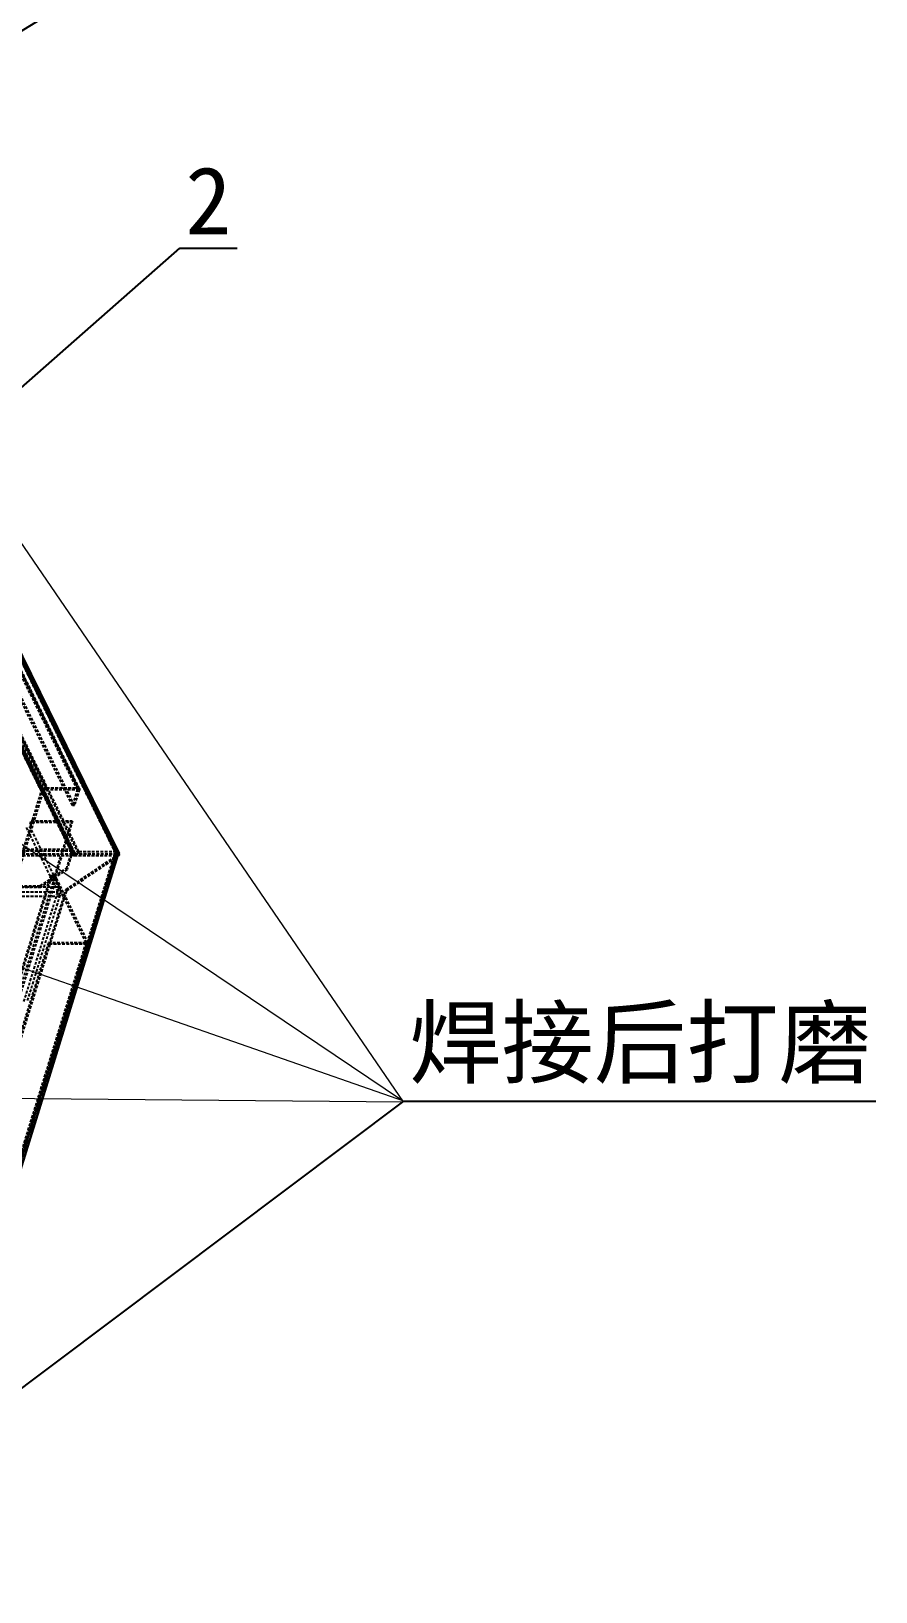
# Model space of a CAD drawing. Header units: millimetres. Extents: x 13106 to 40242, y 18888 to 28426.
# Drawn here: x 23074 to 23448, y 26786 to 27478 of the extents above; entities that cross this region are included whole.
import ezdxf
from ezdxf import colors
from ezdxf.entities.mleader import LeaderData, LeaderLine
from ezdxf.math import Vec2, Vec3

# ---------------------------------------------------------------- set-up
doc = ezdxf.new("R2010")
doc.units = ezdxf.units.MM
doc.linetypes.add('HIDDEN', pattern=[1.905, 1.27, -0.635])
doc.layers.add('DEFAULT_2', color=8, linetype='HIDDEN')
doc.layers.add('dim', color=2, linetype='Continuous', lineweight=9)

msp = doc.modelspace()

# ---------------------------------------------------------------- linework, layer by layer
at = {"color": 3, "linetype": 'Continuous'}
for p, q in [((22935.849, 27474.059), (23112.774, 27113.525)), ((22935.896, 27473.178), (23112.82, 27112.644)), ((23112.21, 27113.888), (23011.026, 26786.457)), ((23112.126, 27112.803), (23011.248, 26786.36))]:
    msp.add_line(p, q, dxfattribs=at)
at = {"color": 7, "linetype": 'Continuous'}
msp.add_line((23112.82, 27112.644), (23112.077, 27112.644), dxfattribs=at)
at = {"color": 3, "linetype": 'Continuous'}
for points, knots in [([(23112.21, 27113.888), (23112.223, 27113.796), (23112.254, 27113.433), (23112.207, 27113.063), (23112.126, 27112.803)], [0, 0, 0, 0, 0.2543675, 1, 1, 1, 1]), ([(23112.82, 27112.644), (23112.866, 27112.792), (23112.912, 27113.096), (23112.837, 27113.396), (23112.774, 27113.525)], [0, 0, 0, 0, 0.5174137, 1, 1, 1, 1])]:
    msp.add_open_spline(points, degree=3, knots=knots, dxfattribs=at)
at = {"layer": 'DEFAULT_2', "color": 8, "linetype": 'HIDDEN'}
for p, q in [((23092.25, 27113.44), (22915.326, 27473.974)), ((23092.271, 27113.506), (22915.346, 27474.04)), ((23092.513, 27114.289), (22915.588, 27474.823)), ((23093.172, 27113.433), (22916.254, 27473.96)), ((23093.182, 27113.428), (22916.258, 27473.961)), ((23093.192, 27113.506), (22916.306, 27473.961)), ((23093.168, 27113.947), (22916.499, 27473.961)), ((22917.717, 27473.961), (23094.641, 27113.428)), ((22917.959, 27474.745), (23094.883, 27114.211)), ((23080.674, 27142.707), (22919.612, 27470.917)), ((23094.225, 27141.923), (22933.163, 27470.133)), ((23094.242, 27141.915), (22933.18, 27470.125)), ((23094.467, 27142.707), (22933.405, 27470.917)), ((23095.139, 27142.355), (22934.077, 27470.565)), ((22934.296, 27473.961), (23111.22, 27113.428)), ((22934.538, 27474.745), (23111.462, 27114.211)), ((22934.952, 27473.619), (23111.876, 27113.085)), ((23112.141, 27113.428), (22935.217, 27473.961)), ((23111.899, 27112.644), (22935.536, 27472.035)), ((23078.348, 27141.14), (22917.286, 27469.35)), ((23092.274, 27112.993), (22917.339, 27469.473)), ((23092.94, 27112.644), (22917.605, 27469.94)), ((23079.269, 27141.14), (22921.189, 27463.273)), ((23080.432, 27141.923), (22922.352, 27464.057)), ((23094.242, 27141.904), (22933.18, 27470.114)), ((23095.163, 27141.904), (22934.101, 27470.114)), ((23092.07, 27134.873), (22931.008, 27463.083)), ((23092.991, 27134.873), (22931.929, 27463.083)), ((22981.037, 26826.242), (23078.348, 27141.14)), ((22981.959, 26826.242), (23079.269, 27141.14)), ((23078.348, 27141.14), (23079.269, 27141.14)), ((23080.674, 27142.707), (23080.432, 27141.923)), ((23080.432, 27141.923), (23094.225, 27141.923)), ((23080.674, 27142.707), (23094.467, 27142.707)), ((23094.242, 27141.904), (23092.07, 27134.873)), ((23095.163, 27141.904), (23092.991, 27134.873)), ((23094.467, 27142.707), (23094.225, 27141.923)), ((23095.163, 27141.904), (23094.242, 27141.904)), ((23092.991, 27134.873), (23092.07, 27134.873)), ((23071.582, 27125.087), (23086.529, 27094.628)), ((23086.34, 27098.843), (23073.223, 27125.572)), ((23073.361, 27126.492), (23073.845, 27128.058)), ((23073.666, 27125.87), (23074.15, 27127.437)), ((23073.845, 27128.058), (23091.806, 27128.058)), ((23073.845, 27128.058), (23074.15, 27127.437)), ((23074.15, 27127.437), (23092.111, 27127.437)), ((23084.302, 27103.775), (23091.806, 27128.058)), ((23084.607, 27103.154), (23092.111, 27127.437)), ((23091.806, 27128.058), (23092.111, 27127.437)), ((22719.183, 27114.749), (23091.292, 27114.749)), ((22719.246, 27113.344), (23091.355, 27113.344)), ((22719.426, 27115.533), (23091.534, 27115.533)), ((22719.551, 27112.723), (23091.66, 27112.723)), ((23110.189, 27111.699), (23009.974, 26787.402)), ((23111.289, 27113.888), (23010.105, 26786.457)), ((23110.494, 27111.078), (23010.279, 26786.78)), ((23111.171, 27113.099), (23010.292, 26786.655)), ((23089.253, 27097.599), (23110.189, 27111.699)), ((23091.355, 27113.344), (23089.419, 27107.078)), ((23089.558, 27096.978), (23110.494, 27111.078)), ((23091.66, 27112.723), (23089.724, 27106.456)), ((23091.534, 27115.533), (23091.292, 27114.749)), ((23091.292, 27114.749), (23091.902, 27113.506)), ((23091.66, 27112.723), (23091.355, 27113.344)), ((23091.685, 27112.809), (23091.368, 27113.388)), ((23091.534, 27115.533), (23092.144, 27114.289)), ((23092.144, 27114.289), (23091.902, 27113.506)), ((23091.902, 27113.506), (23093.192, 27113.506)), ((23092.144, 27114.289), (23092.513, 27114.289)), ((23092.513, 27114.289), (23092.25, 27113.44)), ((23093.171, 27113.44), (23092.25, 27113.44)), ((23093.182, 27113.428), (23092.94, 27112.644)), ((23092.94, 27112.644), (23112.077, 27112.644)), ((23093.192, 27113.506), (23093.171, 27113.44)), ((23093.182, 27113.428), (23112.141, 27113.428)), ((23094.883, 27114.211), (23094.641, 27113.428)), ((23111.462, 27114.211), (23094.883, 27114.211)), ((23110.494, 27111.078), (23110.189, 27111.699)), ((23110.609, 27111.133), (23110.255, 27111.754)), ((23111.462, 27114.211), (23111.22, 27113.428)), ((23112.21, 27113.888), (23111.289, 27113.888)), ((23112.141, 27113.428), (23111.899, 27112.644)), ((23082.46, 27103.775), (23005.725, 26855.461)), ((23077.787, 27099.244), (23089.419, 27107.078)), ((23089.724, 27106.456), (23078.092, 27098.623)), ((23082.46, 27103.775), (23084.302, 27103.775)), ((23082.46, 27103.775), (23082.765, 27103.154)), ((23084.302, 27103.775), (23084.607, 27103.154)), ((23089.419, 27107.078), (23089.724, 27106.456)), ((22713.31, 27098.843), (23086.34, 27098.843)), ((22724.1, 27099.244), (23077.787, 27099.244)), ((22724.405, 27098.623), (23078.092, 27098.623)), ((22998.057, 26800.88), (23089.558, 27096.978)), ((23082.765, 27103.154), (23006.03, 26854.839)), ((23083.991, 27102.532), (23007.256, 26854.217)), ((23084.912, 27102.532), (23008.177, 26854.217)), ((23070.606, 27047.926), (23086.34, 27098.843)), ((23077.787, 27099.244), (23078.092, 27098.623)), ((23081.749, 27073.316), (23089.253, 27097.599)), ((23082.765, 27103.154), (23084.607, 27103.154)), ((23084.876, 27102.599), (23083.973, 27102.566)), ((23084.912, 27102.532), (23083.991, 27102.532)), ((23083.991, 27102.532), (23098.015, 27073.953)), ((23084.912, 27102.532), (23098.936, 27073.953)), ((23089.558, 27096.978), (23089.253, 27097.599)), ((22713.499, 27094.628), (23086.529, 27094.628)), ((22829.681, 27096.493), (23085.614, 27096.493)), ((23072.247, 27048.412), (23086.529, 27094.628)), ((23081.444, 27073.938), (23004.709, 26825.623)), ((23081.749, 27073.316), (23005.014, 26825.002)), ((23098, 27073.938), (23021.265, 26825.623)), ((23098.015, 27073.953), (23021.281, 26825.631)), ((23098.305, 27073.316), (23021.57, 26825.002)), ((23098.936, 27073.953), (23022.201, 26825.639)), ((23098.971, 27073.651), (23022.236, 26825.336)), ((23098, 27073.938), (23081.444, 27073.938)), ((23081.749, 27073.316), (23081.444, 27073.938)), ((23098.305, 27073.316), (23081.749, 27073.316)), ((23098.305, 27073.316), (23098, 27073.938)), ((23098.936, 27073.953), (23098.015, 27073.953))]:
    msp.add_line(p, q, dxfattribs=at)
for centre, radius, start, end in [((23089.936, 27113.783), 1.485, 342.841491, 344.581431), ((23088.822, 27113.599), 2.971, 342.841491, 344.581431), ((23107.885, 27114.54), 3.657, 309.050704, 310.385773), ((23108.814, 27114.7), 3.993, 294.877808, 296.703533), ((23083.445, 27102.264), 0.608, 26.167627, 29.76604), ((23083.82, 27101.995), 1.217, 26.167627, 29.76604)]:
    msp.add_arc(centre, radius, start, end, dxfattribs=at)
for points, knots in [([(23078.348, 27141.14), (23078.488, 27141.591), (23079.023, 27142.192), (23079.91, 27142.617), (23080.424, 27142.707), (23080.674, 27142.707)], [0, 0, 0, 0, 0.4803696, 0.7451077, 1, 1, 1, 1]), ([(23079.269, 27141.14), (23079.339, 27141.365), (23079.689, 27141.762), (23080.18, 27141.923), (23080.432, 27141.923)], [0, 0, 0, 0, 0.4830182, 1, 1, 1, 1]), ([(23094.241, 27141.916), (23094.242, 27141.914), (23094.243, 27141.91), (23094.243, 27141.906), (23094.242, 27141.904)], [0, 0, 0, 0, 0.4869447, 1, 1, 1, 1]), ([(23094.467, 27142.707), (23094.608, 27142.707), (23094.879, 27142.659), (23095.086, 27142.465), (23095.139, 27142.355)], [0, 0, 0, 0, 0.5363588, 1, 1, 1, 1]), ([(23095.139, 27142.355), (23095.172, 27142.289), (23095.21, 27142.135), (23095.187, 27141.98), (23095.163, 27141.904)], [0, 0, 0, 0, 0.4825642, 1, 1, 1, 1]), ([(23091.292, 27114.749), (23091.336, 27114.659), (23091.401, 27114.446), (23091.458, 27113.988), (23091.432, 27113.62), (23091.368, 27113.388)], [0, 0, 0, 0, 0.2177835, 0.4776752, 1, 1, 1, 1]), ([(23091.534, 27115.533), (23091.623, 27115.352), (23091.753, 27114.926), (23091.839, 27114.238), (23091.826, 27113.513), (23091.747, 27113.033), (23091.685, 27112.809)], [0, 0, 0, 0, 0.2174344, 0.4769095, 0.7486085, 1, 1, 1, 1]), ([(23092.25, 27113.44), (23092.227, 27113.365), (23092.204, 27113.211), (23092.242, 27113.059), (23092.274, 27112.993)], [0, 0, 0, 0, 0.5174137, 1, 1, 1, 1]), ([(23092.274, 27112.993), (23092.327, 27112.884), (23092.532, 27112.692), (23092.8, 27112.644), (23092.94, 27112.644)], [0, 0, 0, 0, 0.463657, 1, 1, 1, 1]), ([(23092.513, 27114.289), (23092.65, 27114.289), (23092.914, 27114.243), (23093.116, 27114.053), (23093.168, 27113.946)], [0, 0, 0, 0, 0.5363588, 1, 1, 1, 1]), ([(23093.168, 27113.946), (23093.2, 27113.882), (23093.237, 27113.732), (23093.215, 27113.58), (23093.192, 27113.506)], [0, 0, 0, 0, 0.4825642, 1, 1, 1, 1]), ([(23093.171, 27113.44), (23093.171, 27113.439), (23093.17, 27113.435), (23093.171, 27113.432), (23093.172, 27113.431)], [0, 0, 0, 0, 0.5197064, 1, 1, 1, 1]), ([(23093.172, 27113.431), (23093.173, 27113.43), (23093.176, 27113.429), (23093.179, 27113.43), (23093.18, 27113.431)], [0, 0, 0, 0, 0.386953, 1, 1, 1, 1]), ([(23111.171, 27113.099), (23111.09, 27112.836), (23110.842, 27112.336), (23110.463, 27111.931), (23110.255, 27111.754)], [0, 0, 0, 0, 0.5008641, 1, 1, 1, 1]), ([(23112.126, 27112.803), (23112.016, 27112.446), (23111.604, 27111.762), (23110.96, 27111.31), (23110.609, 27111.133)], [0, 0, 0, 0, 0.4873773, 1, 1, 1, 1]), ([(23111.543, 27113.372), (23111.519, 27113.382), (23111.414, 27113.415), (23111.304, 27113.428), (23111.22, 27113.428)], [0, 0, 0, 0, 0.2392712, 1, 1, 1, 1]), ([(23112.774, 27113.525), (23112.722, 27113.631), (23112.577, 27113.83), (23112.15, 27114.133), (23111.738, 27114.211), (23111.462, 27114.211)], [0, 0, 0, 0, 0.2277278, 0.4668387, 1, 1, 1, 1]), ([(23111.876, 27113.085), (23111.844, 27113.15), (23111.749, 27113.27), (23111.615, 27113.345), (23111.543, 27113.372)], [0, 0, 0, 0, 0.482703, 1, 1, 1, 1]), ([(23111.899, 27112.644), (23111.922, 27112.718), (23111.945, 27112.87), (23111.908, 27113.02), (23111.876, 27113.085)], [0, 0, 0, 0, 0.5174137, 1, 1, 1, 1]), ([(23082.46, 27103.775), (23082.703, 27103.775), (23083.198, 27103.711), (23083.89, 27103.465), (23084.476, 27103.101), (23084.777, 27102.773), (23084.876, 27102.599)], [0, 0, 0, 0, 0.2622127, 0.5322652, 0.7848049, 1, 1, 1, 1]), ([(23082.765, 27103.154), (23083.01, 27103.154), (23083.378, 27103.062), (23083.773, 27102.816), (23083.923, 27102.652), (23083.973, 27102.566)], [0, 0, 0, 0, 0.5307444, 0.7841052, 1, 1, 1, 1]), ([(23086.34, 27098.843), (23086.478, 27098.561), (23086.677, 27097.895), (23086.803, 27096.822), (23086.769, 27095.702), (23086.633, 27094.966), (23086.529, 27094.628)], [0, 0, 0, 0, 0.2190181, 0.4806612, 0.7525838, 1, 1, 1, 1]), ([(23098.015, 27073.953), (23098.016, 27073.953), (23098.016, 27073.951), (23098.016, 27073.949), (23098.016, 27073.948)], [0, 0, 0, 0, 0.519393, 1, 1, 1, 1]), ([(23098.971, 27073.651), (23098.956, 27073.6), (23098.894, 27073.499), (23098.739, 27073.393), (23098.536, 27073.329), (23098.385, 27073.316), (23098.305, 27073.316)], [0, 0, 0, 0, 0.202228, 0.4300771, 0.6961975, 1, 1, 1, 1]), ([(23098.936, 27073.953), (23098.949, 27073.928), (23098.988, 27073.833), (23098.993, 27073.722), (23098.971, 27073.651)], [0, 0, 0, 0, 0.2739848, 1, 1, 1, 1])]:
    msp.add_open_spline(points, degree=3, knots=knots, dxfattribs=at)
for points in [[(23094.225, 27141.923), (23094.231, 27141.923), (23094.238, 27141.921), (23094.241, 27141.916)], [(23111.289, 27113.888), (23111.289, 27113.622), (23111.249, 27113.353), (23111.171, 27113.099)], [(23098.016, 27073.948), (23098.015, 27073.941), (23098.006, 27073.938), (23098, 27073.938)]]:
    msp.add_open_spline(points, degree=3, dxfattribs=at)
at = {"layer": 'dim', "lineweight": 9}
for p, q in [((22540.708, 27473.961), (23238.289, 27004.016)), ((22916.987, 27473.961), (23238.613, 27003.543)), ((22822.051, 27149.547), (23239.203, 27003.716)), ((22512.365, 27009.88), (23238.613, 27003.543))]:
    msp.add_line(p, q, dxfattribs=at)

# ---------------------------------------------------------------- leaders
at = {"lineweight": 9}
ml = msp.add_multileader_mtext('Standard', dxfattribs=at)
ml.set_content('3', color=2)
ml.set_leader_properties(color=2)
ml.build(insert=Vec2(0, 0))
ml.multileader.update_dxf_attribs({"text_left_attachment_type": 5, "text_right_attachment_type": 5, "dogleg_length": 0.36})
ctx = ml.context
ctx.base_point, ctx.char_height, ctx.plane_origin = Vec3(23130.532, 27515.46), 30, Vec3(22729.776, 27473.58)
ctx.left_attachment, ctx.right_attachment = 5, 5
notes = []
notes.append((ctx, [(1, (1, 1, 0), (23130.172, 27515.46), (1, 0), 0.36, [(0, [(22821.502, 27325.189)], 0, [])])]))
ctx.mtext.insert, ctx.mtext.flow_direction = Vec3(23132.532, 27551.46), 5
ml = msp.add_multileader_mtext('Standard', dxfattribs=at)
ml.set_content('2', color=2)
ml.set_leader_properties(color=2)
ml.build(insert=Vec2(0, 0))
ml.multileader.update_dxf_attribs({"text_left_attachment_type": 5, "text_right_attachment_type": 5, "dogleg_length": 0.36})
ctx = ml.context
ctx.base_point, ctx.char_height, ctx.plane_origin = Vec3(23140.079, 27381.866), 30, Vec3(22872.596, 27300.924)
ctx.left_attachment, ctx.right_attachment = 5, 5
notes.append((ctx, [(1, (1, 1, 0), (23139.719, 27381.866), (1, 0), 0.36, [(0, [(22963.551, 27226.876)], 0, [])])]))
ctx.mtext.insert, ctx.mtext.flow_direction = Vec3(23142.079, 27417.866), 5
ml = msp.add_multileader_mtext('Standard', dxfattribs=at)
ml.set_content('{\\fSimSun|b0|i0|c134|p2;焊接后打磨}', color=2)
ml.set_leader_properties(color=2)
ml.build(insert=Vec2(0, 0))
ml.multileader.update_dxf_attribs({"text_left_attachment_type": 5, "text_right_attachment_type": 5, "dogleg_length": 0.36})
ctx = ml.context
ctx.base_point, ctx.char_height, ctx.plane_origin = Vec3(23239.203, 27003.716), 30, Vec3(22981.908, 26820.641)
ctx.left_attachment, ctx.right_attachment = 5, 5
notes.append((ctx, [(1, (1, 1, 0), (23238.843, 27003.716), (1, 0), 0.36, [(0, [(22986.582, 26814.268)], 0, [])])]))
ctx.mtext.insert, ctx.mtext.flow_direction = Vec3(23241.203, 27044.883), 5
for ctx, leaders in notes:
    for number, flags, end, landing, length, lines in leaders:
        leader = LeaderData()
        leader.index, (leader.has_last_leader_line, leader.has_dogleg_vector, leader.attachment_direction) = number, flags
        leader.last_leader_point, leader.dogleg_vector, leader.dogleg_length = Vec3(end), Vec3(landing), length
        for number, points, colour, breaks in lines:
            line = LeaderLine()
            line.index, line.vertices, line.color, line.breaks = number, Vec3.list(points), colors.encode_raw_color(colour), breaks
            leader.lines.append(line)
        ctx.leaders.append(leader)

doc.saveas('drawing.dxf')
